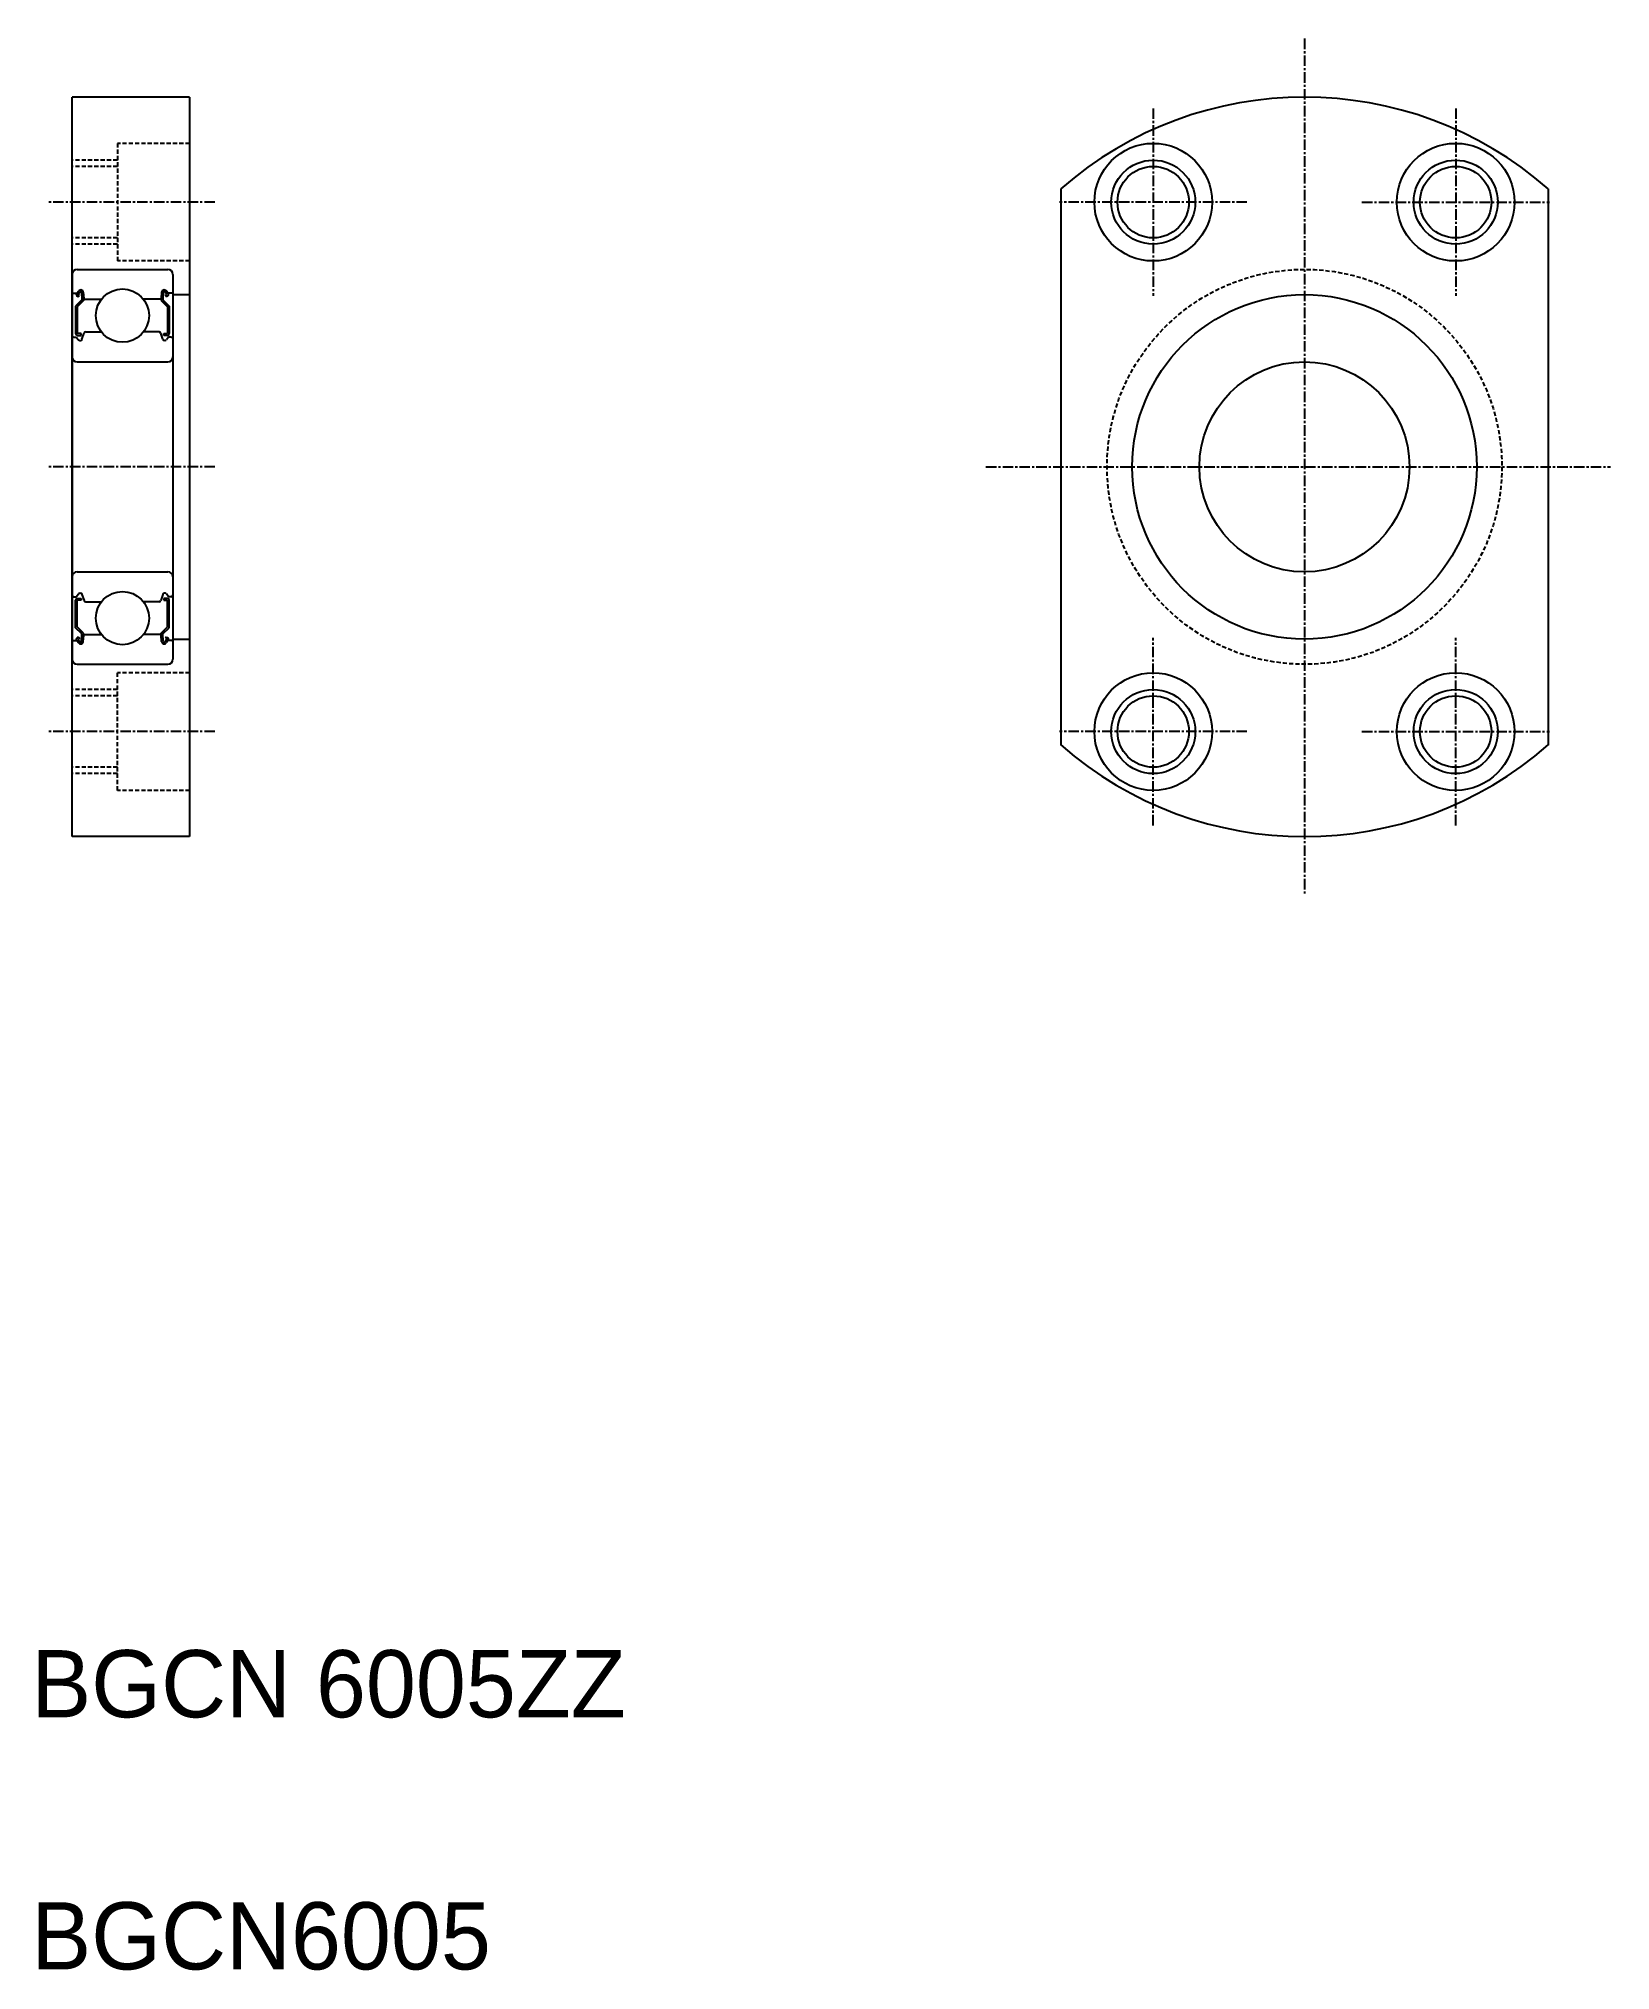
# Model space of a CAD drawing. Extents: x 240 to 427, y 75 to 304.
import ezdxf

# ---------------------------------------------------------------- set-up
doc = ezdxf.new("R2010")
doc.units = 0
doc.linetypes.add('CENTER', pattern=[2, 1.25, -0.25, 0.25, -0.25])
doc.linetypes.add('DASHED', pattern=[0.75, 0.5, -0.25])
doc.layers.get('0').update_dxf_attribs({"linetype": 'CONTINUOUS'})
doc.layers.add('CENTER', color=1, linetype='CENTER')

msp = doc.modelspace()

# ---------------------------------------------------------------- linework, layer by layer
for p, q in [((243.7, 209.54), (243.7, 297.54)), ((257.7, 297.54), (243.7, 297.54)), ((250.7, 297.54), (250.7, 297.54)), ((254.2, 297.54), (254.2, 297.54)), ((257.7, 297.54), (257.7, 209.54)), ((361.39, 286.63), (361.39, 220.44)), ((419.39, 286.63), (419.39, 220.44)), ((243.7, 276.44), (243.7, 230.64)), ((244.3, 277.04), (255.1, 277.04)), ((255.7, 276.44), (255.7, 230.64)), ((243.8, 274.19), (244.26, 274.19)), ((244.26, 274.19), (244.51, 274.48)), ((244.44, 273.78), (244.29, 273.9)), ((244.41, 274.06), (244.67, 274.35)), ((244.57, 273.93), (244.41, 274.06)), ((244.44, 273.78), (244.57, 273.93)), ((244.84, 274.3), (244.88, 273.42)), ((245.04, 274.32), (245.1, 273.58)), ((245.08, 273.81), (245.08, 273.34)), ((254.36, 274.32), (254.3, 273.58)), ((254.32, 273.81), (254.32, 273.34)), ((254.56, 274.3), (254.52, 273.42)), ((254.99, 274.06), (254.74, 274.35)), ((254.84, 273.93), (254.99, 274.06)), ((254.96, 273.78), (254.84, 273.93)), ((255.14, 274.19), (254.89, 274.48)), ((254.96, 273.78), (255.12, 273.9)), ((255.6, 274.19), (255.14, 274.19)), ((255.7, 274.04), (257.7, 274.04)), ((244.88, 273.42), (244.13, 272.67)), ((244.13, 272.67), (244.13, 269.39)), ((245.08, 273.34), (244.33, 272.59)), ((244.33, 272.59), (244.33, 269.39)), ((245.2, 273.49), (247.2, 273.49)), ((254.2, 273.49), (252.21, 273.49)), ((254.32, 273.34), (255.07, 272.59)), ((254.52, 273.42), (255.27, 272.67)), ((255.07, 272.59), (255.07, 269.39)), ((255.27, 272.67), (255.27, 269.39)), ((243.9, 268.99), (244.2, 268.99)), ((244.2, 268.99), (244.48, 268.66)), ((244.78, 269.39), (244.33, 269.39)), ((244.33, 269.19), (244.78, 269.19)), ((244.78, 269.19), (244.78, 269.39)), ((244.88, 268.72), (245.15, 269.45)), ((245.34, 269.59), (247.2, 269.59)), ((254.06, 269.59), (252.21, 269.59)), ((254.52, 268.72), (254.25, 269.45)), ((254.62, 269.19), (254.62, 269.39)), ((254.62, 269.39), (255.07, 269.39)), ((255.07, 269.19), (254.62, 269.19)), ((255.2, 268.99), (254.93, 268.66)), ((255.5, 268.99), (255.2, 268.99)), ((244.63, 268.59), (244.7, 268.59)), ((254.77, 268.59), (254.71, 268.59)), ((244.3, 266.04), (255.1, 266.04)), ((244.3, 241.04), (255.1, 241.04)), ((243.9, 238.09), (244.2, 238.09)), ((244.13, 234.4), (244.13, 237.69)), ((244.2, 238.09), (244.48, 238.41)), ((244.33, 237.89), (244.78, 237.89)), ((244.33, 234.49), (244.33, 237.69)), ((244.78, 237.69), (244.33, 237.69)), ((244.63, 238.49), (244.7, 238.49)), ((244.78, 237.89), (244.78, 237.69)), ((244.88, 238.35), (245.15, 237.62)), ((245.34, 237.49), (247.2, 237.49)), ((254.06, 237.49), (252.21, 237.49)), ((254.52, 238.35), (254.25, 237.62)), ((254.62, 237.89), (254.62, 237.69)), ((255.07, 237.89), (254.62, 237.89)), ((254.62, 237.69), (255.07, 237.69)), ((254.77, 238.49), (254.71, 238.49)), ((255.2, 238.09), (254.93, 238.41)), ((255.07, 234.49), (255.07, 237.69)), ((255.5, 238.09), (255.2, 238.09)), ((255.27, 234.4), (255.27, 237.69)), ((245.08, 233.74), (244.33, 234.49)), ((254.32, 233.74), (255.07, 234.49)), ((243.8, 232.89), (244.26, 232.89)), ((244.88, 233.65), (244.13, 234.4)), ((244.26, 232.89), (244.51, 232.59)), ((244.44, 233.3), (244.29, 233.17)), ((244.57, 233.14), (244.41, 233.01)), ((244.41, 233.01), (244.67, 232.72)), ((244.44, 233.3), (244.57, 233.14)), ((244.84, 232.78), (244.88, 233.65)), ((245.04, 232.75), (245.1, 233.49)), ((245.08, 233.27), (245.08, 233.74)), ((245.2, 233.59), (247.2, 233.59)), ((254.2, 233.59), (252.21, 233.59)), ((254.36, 232.75), (254.3, 233.49)), ((254.32, 233.27), (254.32, 233.74)), ((254.52, 233.65), (255.27, 234.4)), ((254.56, 232.78), (254.52, 233.65)), ((254.99, 233.01), (254.74, 232.72)), ((254.96, 233.3), (254.84, 233.14)), ((254.84, 233.14), (254.99, 233.01)), ((255.14, 232.89), (254.89, 232.59)), ((254.96, 233.3), (255.12, 233.17)), ((255.6, 232.89), (255.14, 232.89)), ((255.7, 233.04), (257.7, 233.04)), ((244.3, 230.04), (255.1, 230.04)), ((247.2, 230.04), (247.2, 230.04)), ((249.7, 230.04), (249.7, 230.04)), ((257.7, 209.54), (243.7, 209.54))]:
    msp.add_line(p, q)
at = {"color": 3, "linetype": 'DASHED'}
for p, q in [((257.7, 292.04), (249.1, 292.04)), ((249.1, 292.04), (249.1, 278.04)), ((249.1, 290.04), (243.7, 290.04)), ((249.1, 289.29), (243.7, 289.29)), ((249.1, 280.79), (243.7, 280.79)), ((249.1, 280.04), (243.7, 280.04)), ((257.7, 278.04), (249.1, 278.04)), ((257.7, 229.04), (249.1, 229.04)), ((249.1, 215.04), (249.1, 229.04)), ((249.1, 227.04), (243.7, 227.04)), ((249.1, 226.29), (243.7, 226.29)), ((249.1, 217.79), (243.7, 217.79)), ((249.1, 217.04), (243.7, 217.04)), ((257.7, 215.04), (249.1, 215.04))]:
    msp.add_line(p, q, dxfattribs=at)
for centre, radius in [((372.39, 285.04), 7), ((408.39, 285.04), 7), ((372.39, 285.04), 4.25), ((408.39, 285.04), 4.25), ((249.7, 271.54), 3.17), ((390.39, 253.54), 20.5), ((390.39, 253.54), 12.5), ((249.7, 235.54), 3.17), ((372.39, 222.04), 7), ((408.39, 222.04), 7), ((372.39, 222.04), 4.25), ((408.39, 222.04), 4.25)]:
    msp.add_circle(centre, radius)
at = {"color": 3}
for centre in [(372.39, 285.04), (408.39, 285.04), (372.39, 222.04), (408.39, 222.04)]:
    msp.add_circle(centre, 5, dxfattribs=at)
at = {"color": 3, "linetype": 'DASHED'}
msp.add_circle((390.39, 253.54), 23.5, dxfattribs=at)
for centre, radius, start, end in [((390.39, 253.54), 44, 48.7694, 131.2306), ((244.3, 276.44), 0.6, 90, 180), ((255.1, 276.44), 0.6, 0, 90), ((243.8, 274.29), 0.1, 180, 270), ((244.41, 274.06), 0.2, 140.0012, 230.0863), ((244.74, 274.29), 0.3, 4.9967, 140.0012), ((244.74, 274.29), 0.1, 2.8198, 140.0023), ((245.2, 273.59), 0.1, 184.9967, 270), ((254.2, 273.59), 0.1, 270, 355.0033), ((254.66, 274.29), 0.3, 39.9988, 175.0033), ((254.66, 274.29), 0.1, 39.9977, 177.1802), ((254.99, 274.06), 0.2, 309.9137, 39.9988), ((255.6, 274.29), 0.1, 270, 0), ((243.9, 268.79), 0.2, 90, 180), ((244.33, 269.39), 0.2, 180, 270), ((245.34, 269.39), 0.2, 90, 159.9921), ((254.06, 269.39), 0.2, 20.0079, 90), ((255.07, 269.39), 0.2, 270, 0), ((255.5, 268.79), 0.2, 0, 90), ((244.63, 268.79), 0.2, 219.9945, 270), ((244.7, 268.79), 0.2, 270, 339.9921), ((254.71, 268.79), 0.2, 200.0079, 270), ((254.77, 268.79), 0.2, 270, 320.0055), ((244.3, 266.64), 0.6, 180, 270), ((255.1, 266.64), 0.6, 270, 0), ((244.3, 240.44), 0.6, 90, 180), ((255.1, 240.44), 0.6, 0, 90), ((243.9, 238.29), 0.2, 180, 270), ((244.33, 237.69), 0.2, 90, 180), ((244.63, 238.29), 0.2, 90, 140.0055), ((244.7, 238.29), 0.2, 20.0079, 90), ((245.34, 237.69), 0.2, 200.0079, 270), ((254.06, 237.69), 0.2, 270, 339.9921), ((254.71, 238.29), 0.2, 90, 159.9921), ((254.77, 238.29), 0.2, 39.9945, 90), ((255.07, 237.69), 0.2, 0, 90), ((255.5, 238.29), 0.2, 270, 0), ((243.8, 232.79), 0.1, 90, 180), ((244.41, 233.01), 0.2, 129.9137, 219.9988), ((244.74, 232.78), 0.3, 219.9988, 355.0033), ((244.74, 232.78), 0.1, 219.9977, 357.1802), ((245.2, 233.49), 0.1, 90, 175.0033), ((254.2, 233.49), 0.1, 4.9967, 90), ((254.66, 232.78), 0.3, 184.9967, 320.0012), ((254.66, 232.78), 0.1, 182.8198, 320.0023), ((254.99, 233.01), 0.2, 320.0012, 50.0863), ((255.6, 232.79), 0.1, 0, 90), ((244.3, 230.64), 0.6, 180, 270), ((255.1, 230.64), 0.6, 270, 0), ((390.39, 253.54), 44, 228.7694, 311.2306)]:
    msp.add_arc(centre, radius, start, end)
at = {"layer": 'CENTER', "color": 1, "linetype": 'CENTER'}
for p, q in [((390.39, 304.5), (390.39, 202.57)), ((372.39, 296.2), (372.39, 273.88)), ((408.39, 296.2), (408.39, 273.88)), ((260.7, 285.04), (240.7, 285.04)), ((383.55, 285.04), (361.23, 285.04)), ((397.23, 285.04), (419.55, 285.04)), ((260.7, 253.54), (240.7, 253.54)), ((352.47, 253.54), (426.8, 253.54)), ((372.39, 210.88), (372.39, 233.2)), ((408.39, 210.88), (408.39, 233.2)), ((260.7, 222.04), (240.7, 222.04)), ((383.55, 222.04), (361.23, 222.04)), ((397.23, 222.04), (419.55, 222.04))]:
    msp.add_line(p, q, dxfattribs=at)

# ---------------------------------------------------------------- texts
for s, p in [('BGCN 6005ZZ', (238.85, 104.73)), ('BGCN6005', (238.85, 74.73))]:
    msp.add_text(s, height=8).set_placement(p)

doc.saveas('drawing.dxf')
